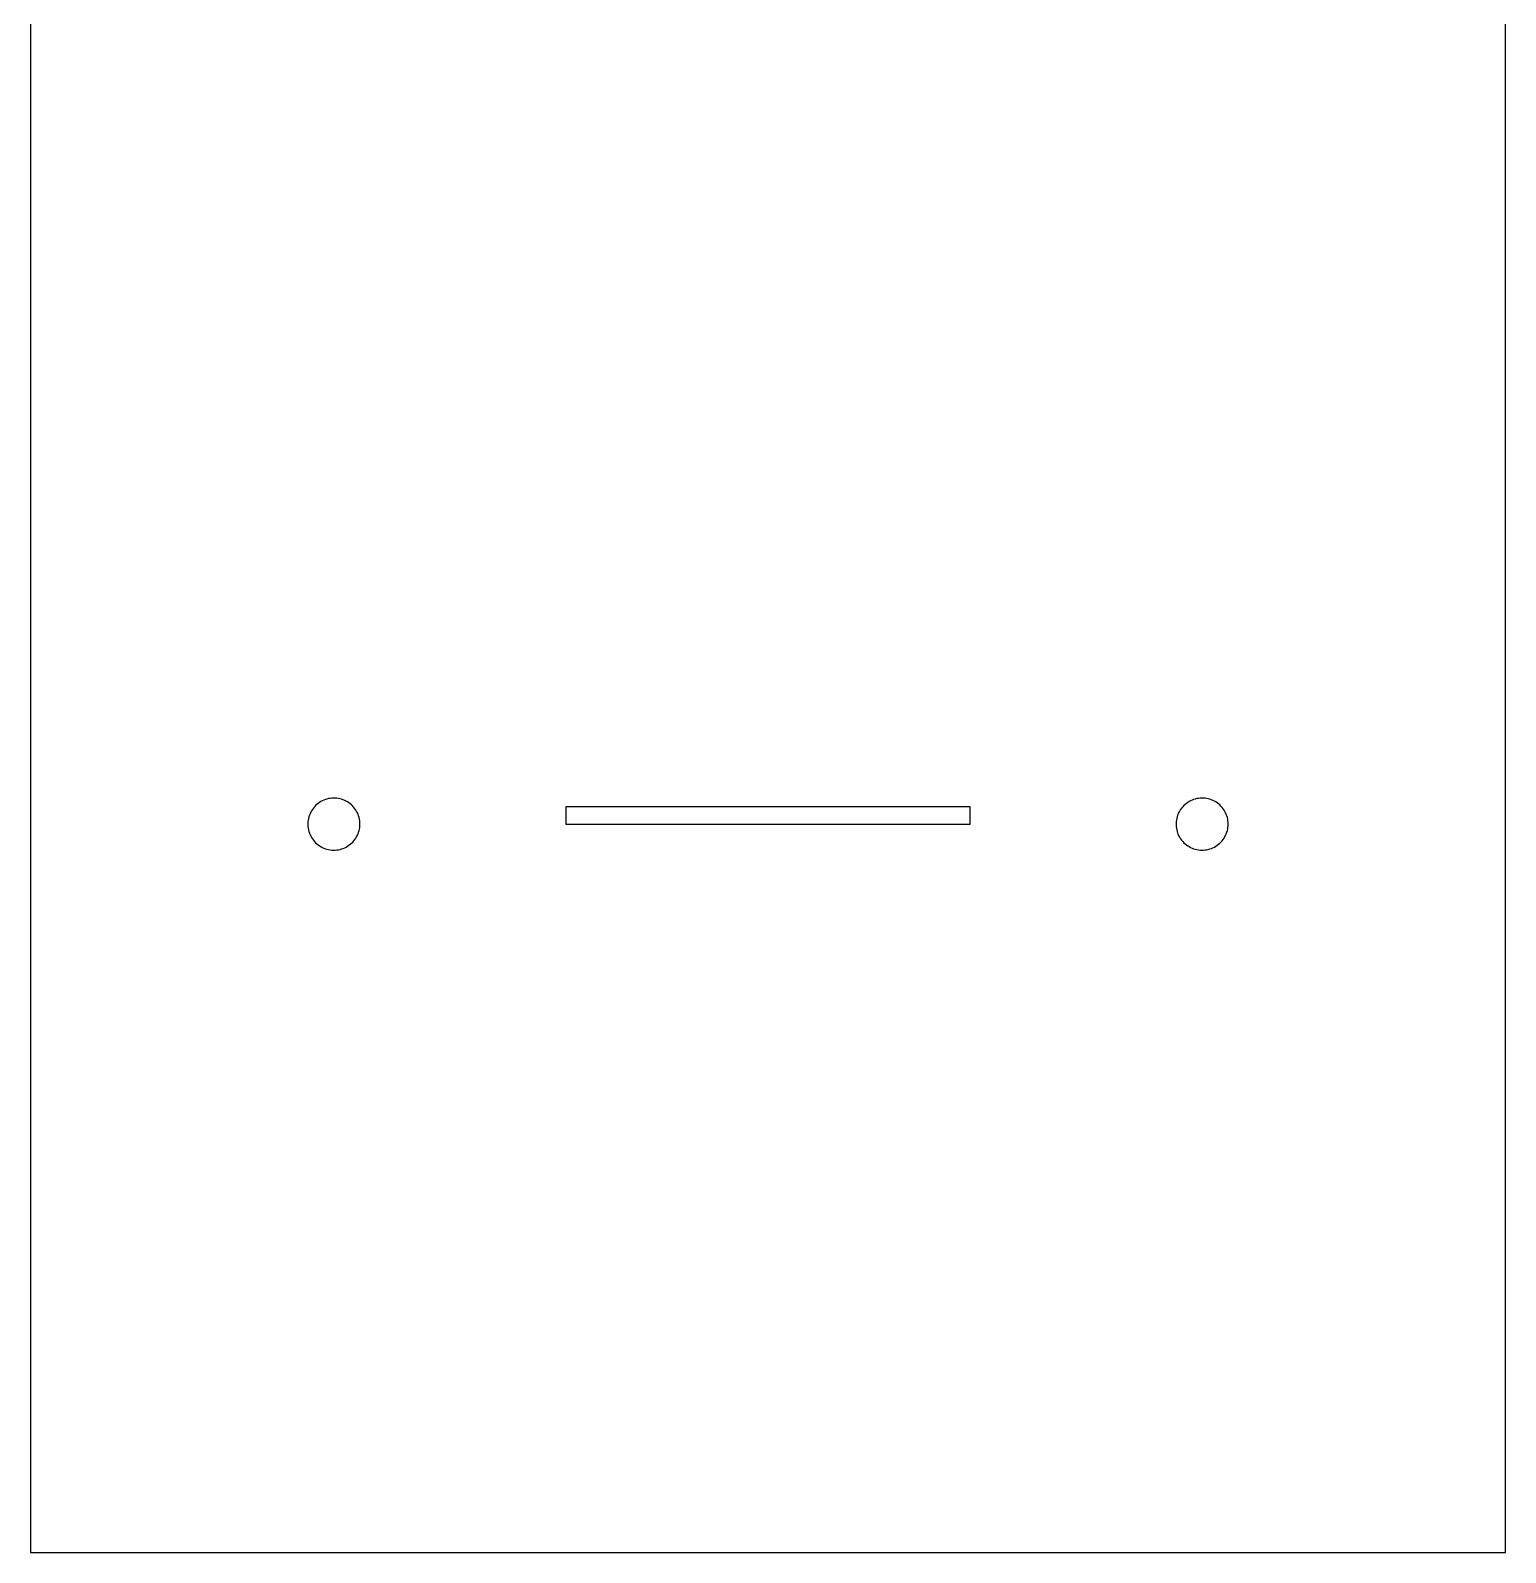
# Model space of a CAD drawing. Header units: metres. Extents: x -31 to 54, y -42 to 161.
# Drawn here: x -30.8 to 54.1, y -42 to 45.7 of the extents above; entities that cross this region are included whole.
import ezdxf

# ---------------------------------------------------------------- set-up
doc = ezdxf.new("R2010")
doc.units = ezdxf.units.M

msp = doc.modelspace()

# ---------------------------------------------------------------- linework, layer by layer
at = {"color": 255}
for points in [[(-30.824, 46.089, 0), (-30.824, 44.042, 0), (-30.824, 41.994, 0), (-30.824, 39.946, 0), (-30.824, 37.898, 0), (-30.824, 35.85, 0), (-30.824, 33.803, 0), (-30.824, 31.755, 0), (-30.824, 29.707, 0), (-30.824, 27.659, 0), (-30.824, 25.612, 0), (-30.824, 23.564, 0), (-30.824, 21.516, 0), (-30.824, 19.468, 0), (-30.824, 17.42, 0), (-30.824, 15.373, 0), (-30.824, 13.325, 0), (-30.824, 11.277, 0), (-30.824, 9.229, 0), (-30.824, 7.181, 0), (-30.824, 5.134, 0), (-30.824, 3.086, 0), (-30.824, 1.038, 0), (-30.824, -1.01, 0), (-30.824, -3.057, 0), (-30.824, -5.105, 0), (-30.824, -7.153, 0), (-30.824, -9.201, 0), (-30.824, -11.249, 0), (-30.824, -13.296, 0), (-30.824, -15.344, 0), (-30.824, -17.392, 0), (-30.824, -19.44, 0), (-30.824, -21.488, 0), (-30.824, -23.535, 0), (-30.824, -25.583, 0), (-30.824, -27.631, 0), (-30.824, -29.679, 0), (-30.824, -31.727, 0), (-30.824, -33.774, 0), (-30.824, -35.822, 0), (-30.824, -37.87, 0), (-30.824, -39.918, 0), (-30.824, -41.965, 0)], [(54.122, -41.965, 0), (54.122, -39.918, 0), (54.122, -37.87, 0), (54.122, -35.822, 0), (54.122, -33.774, 0), (54.122, -31.727, 0), (54.122, -29.679, 0), (54.122, -27.631, 0), (54.122, -25.583, 0), (54.122, -23.535, 0), (54.122, -21.488, 0), (54.122, -19.44, 0), (54.122, -17.392, 0), (54.122, -15.344, 0), (54.122, -13.296, 0), (54.122, -11.249, 0), (54.122, -9.201, 0), (54.122, -7.153, 0), (54.122, -5.105, 0), (54.122, -3.057, 0), (54.122, -1.01, 0), (54.122, 1.038, 0), (54.122, 3.086, 0), (54.122, 5.134, 0), (54.122, 7.181, 0), (54.122, 9.229, 0), (54.122, 11.277, 0), (54.122, 13.325, 0), (54.122, 15.373, 0), (54.122, 17.42, 0), (54.122, 19.468, 0), (54.122, 21.516, 0), (54.122, 23.564, 0), (54.122, 25.612, 0), (54.122, 27.659, 0), (54.122, 29.707, 0), (54.122, 31.755, 0), (54.122, 33.803, 0), (54.122, 35.85, 0), (54.122, 37.898, 0), (54.122, 39.946, 0), (54.122, 41.994, 0), (54.122, 44.042, 0), (54.122, 46.089, 0)], [(-11.851, 0, 0), (-11.854, 0.095, 0), (-11.863, 0.19, 0), (-11.878, 0.284, 0), (-11.899, 0.377, 0), (-11.926, 0.468, 0), (-11.958, 0.557, 0), (-11.997, 0.645, 0), (-12.04, 0.729, 0), (-12.089, 0.811, 0), (-12.143, 0.889, 0), (-12.202, 0.964, 0), (-12.265, 1.035, 0), (-12.333, 1.102, 0), (-12.405, 1.164, 0), (-12.481, 1.222, 0), (-12.56, 1.275, 0), (-12.643, 1.322, 0), (-12.728, 1.364, 0), (-12.816, 1.401, 0), (-12.906, 1.432, 0), (-12.997, 1.458, 0), (-13.091, 1.477, 0), (-13.185, 1.491, 0), (-13.28, 1.498, 0), (-13.375, 1.5, 0), (-13.47, 1.495, 0), (-13.564, 1.485, 0), (-13.658, 1.468, 0), (-13.751, 1.446, 0), (-13.842, 1.418, 0), (-13.931, 1.384, 0), (-14.017, 1.344, 0), (-14.101, 1.299, 0), (-14.182, 1.249, 0), (-14.259, 1.194, 0), (-14.333, 1.134, 0), (-14.403, 1.069, 0), (-14.469, 1, 0), (-14.53, 0.927, 0), (-14.587, 0.851, 0), (-14.638, 0.771, 0), (-14.684, 0.687, 0), (-14.725, 0.601, 0), (-14.761, 0.513, 0), (-14.79, 0.423, 0), (-14.814, 0.33, 0), (-14.832, 0.237, 0), (-14.844, 0.143, 0), (-14.85, 0.048, 0), (-14.85, -0.048, 0), (-14.844, -0.143, 0), (-14.832, -0.237, 0), (-14.814, -0.33, 0), (-14.79, -0.423, 0), (-14.761, -0.513, 0), (-14.725, -0.601, 0), (-14.684, -0.687, 0), (-14.638, -0.771, 0), (-14.587, -0.851, 0), (-14.53, -0.927, 0), (-14.469, -1, 0), (-14.403, -1.069, 0), (-14.333, -1.134, 0), (-14.259, -1.194, 0), (-14.182, -1.249, 0), (-14.101, -1.299, 0), (-14.017, -1.344, 0), (-13.931, -1.384, 0), (-13.842, -1.418, 0), (-13.751, -1.446, 0), (-13.658, -1.468, 0), (-13.564, -1.485, 0), (-13.47, -1.495, 0), (-13.375, -1.5, 0), (-13.28, -1.498, 0), (-13.185, -1.491, 0), (-13.091, -1.477, 0), (-12.997, -1.458, 0), (-12.906, -1.432, 0), (-12.816, -1.401, 0), (-12.728, -1.364, 0), (-12.643, -1.322, 0), (-12.56, -1.275, 0), (-12.481, -1.222, 0), (-12.405, -1.164, 0), (-12.333, -1.102, 0), (-12.265, -1.035, 0), (-12.202, -0.964, 0), (-12.143, -0.889, 0), (-12.089, -0.811, 0), (-12.04, -0.729, 0), (-11.997, -0.645, 0), (-11.958, -0.557, 0), (-11.926, -0.468, 0), (-11.899, -0.377, 0), (-11.878, -0.284, 0), (-11.863, -0.19, 0), (-11.854, -0.095, 0), (-11.851, 0, 0)], [(23.298, 1, 0), (23.063, 1, 0), (22.827, 1, 0), (22.592, 1, 0), (22.357, 1, 0), (22.121, 1, 0), (21.886, 1, 0), (21.651, 1, 0), (21.415, 1, 0), (21.18, 1, 0), (20.945, 1, 0), (20.709, 1, 0), (20.474, 1, 0), (20.239, 1, 0), (20.003, 1, 0), (19.768, 1, 0), (19.533, 1, 0), (19.297, 1, 0), (19.062, 1, 0), (18.827, 1, 0), (18.591, 1, 0), (18.356, 1, 0), (18.121, 1, 0), (17.885, 1, 0), (17.65, 1, 0), (17.415, 1, 0), (17.179, 1, 0), (16.944, 1, 0), (16.709, 1, 0), (16.473, 1, 0), (16.238, 1, 0), (16.003, 1, 0), (15.767, 1, 0), (15.532, 1, 0), (15.297, 1, 0), (15.061, 1, 0), (14.826, 1, 0), (14.591, 1, 0), (14.355, 1, 0), (14.12, 1, 0), (13.885, 1, 0), (13.649, 1, 0), (13.414, 1, 0), (13.179, 1, 0), (12.943, 1, 0), (12.708, 1, 0), (12.473, 1, 0), (12.237, 1, 0), (12.002, 1, 0), (11.767, 1, 0), (11.531, 1, 0), (11.296, 1, 0), (11.061, 1, 0), (10.825, 1, 0), (10.59, 1, 0), (10.355, 1, 0), (10.119, 1, 0), (9.884, 1, 0), (9.649, 1, 0), (9.413, 1, 0), (9.178, 1, 0), (8.943, 1, 0), (8.707, 1, 0), (8.472, 1, 0), (8.237, 1, 0), (8.001, 1, 0), (7.766, 1, 0), (7.531, 1, 0), (7.295, 1, 0), (7.06, 1, 0), (6.825, 1, 0), (6.589, 1, 0), (6.354, 1, 0), (6.119, 1, 0), (5.883, 1, 0), (5.648, 1, 0), (5.413, 1, 0), (5.177, 1, 0), (4.942, 1, 0), (4.707, 1, 0), (4.471, 1, 0), (4.236, 1, 0), (4.001, 1, 0), (3.765, 1, 0), (3.53, 1, 0), (3.295, 1, 0), (3.059, 1, 0), (2.824, 1, 0), (2.589, 1, 0), (2.353, 1, 0), (2.118, 1, 0), (1.883, 1, 0), (1.647, 1, 0), (1.412, 1, 0), (1.177, 1, 0), (0.941, 1, 0), (0.706, 1, 0), (0.471, 1, 0), (0.235, 1, 0), (0, 1, 0)], [(0, 1, 0), (0, 0.99, 0), (0, 0.98, 0), (0, 0.97, 0), (0, 0.96, 0), (0, 0.949, 0), (0, 0.939, 0), (0, 0.929, 0), (0, 0.919, 0), (0, 0.909, 0), (0, 0.899, 0), (0, 0.889, 0), (0, 0.879, 0), (0, 0.869, 0), (0, 0.859, 0), (0, 0.848, 0), (0, 0.838, 0), (0, 0.828, 0), (0, 0.818, 0), (0, 0.808, 0), (0, 0.798, 0), (0, 0.788, 0), (0, 0.778, 0), (0, 0.768, 0), (0, 0.758, 0), (0, 0.747, 0), (0, 0.737, 0), (0, 0.727, 0), (0, 0.717, 0), (0, 0.707, 0), (0, 0.697, 0), (0, 0.687, 0), (0, 0.677, 0), (0, 0.667, 0), (0, 0.657, 0), (0, 0.646, 0), (0, 0.636, 0), (0, 0.626, 0), (0, 0.616, 0), (0, 0.606, 0), (0, 0.596, 0), (0, 0.586, 0), (0, 0.576, 0), (0, 0.566, 0), (0, 0.556, 0), (0, 0.545, 0), (0, 0.535, 0), (0, 0.525, 0), (0, 0.515, 0), (0, 0.505, 0), (0, 0.495, 0), (0, 0.485, 0), (0, 0.475, 0), (0, 0.465, 0), (0, 0.455, 0), (0, 0.444, 0), (0, 0.434, 0), (0, 0.424, 0), (0, 0.414, 0), (0, 0.404, 0), (0, 0.394, 0), (0, 0.384, 0), (0, 0.374, 0), (0, 0.364, 0), (0, 0.354, 0), (0, 0.343, 0), (0, 0.333, 0), (0, 0.323, 0), (0, 0.313, 0), (0, 0.303, 0), (0, 0.293, 0), (0, 0.283, 0), (0, 0.273, 0), (0, 0.263, 0), (0, 0.253, 0), (0, 0.242, 0), (0, 0.232, 0), (0, 0.222, 0), (0, 0.212, 0), (0, 0.202, 0), (0, 0.192, 0), (0, 0.182, 0), (0, 0.172, 0), (0, 0.162, 0), (0, 0.152, 0), (0, 0.141, 0), (0, 0.131, 0), (0, 0.121, 0), (0, 0.111, 0), (0, 0.101, 0), (0, 0.091, 0), (0, 0.081, 0), (0, 0.071, 0), (0, 0.061, 0), (0, 0.051, 0), (0, 0.04, 0), (0, 0.03, 0), (0, 0.02, 0), (0, 0.01, 0), (0, 0, 0)], [(23.298, 0, 0), (23.298, 0.01, 0), (23.298, 0.02, 0), (23.298, 0.03, 0), (23.298, 0.04, 0), (23.298, 0.051, 0), (23.298, 0.061, 0), (23.298, 0.071, 0), (23.298, 0.081, 0), (23.298, 0.091, 0), (23.298, 0.101, 0), (23.298, 0.111, 0), (23.298, 0.121, 0), (23.298, 0.131, 0), (23.298, 0.141, 0), (23.298, 0.152, 0), (23.298, 0.162, 0), (23.298, 0.172, 0), (23.298, 0.182, 0), (23.298, 0.192, 0), (23.298, 0.202, 0), (23.298, 0.212, 0), (23.298, 0.222, 0), (23.298, 0.232, 0), (23.298, 0.242, 0), (23.298, 0.253, 0), (23.298, 0.263, 0), (23.298, 0.273, 0), (23.298, 0.283, 0), (23.298, 0.293, 0), (23.298, 0.303, 0), (23.298, 0.313, 0), (23.298, 0.323, 0), (23.298, 0.333, 0), (23.298, 0.343, 0), (23.298, 0.354, 0), (23.298, 0.364, 0), (23.298, 0.374, 0), (23.298, 0.384, 0), (23.298, 0.394, 0), (23.298, 0.404, 0), (23.298, 0.414, 0), (23.298, 0.424, 0), (23.298, 0.434, 0), (23.298, 0.444, 0), (23.298, 0.455, 0), (23.298, 0.465, 0), (23.298, 0.475, 0), (23.298, 0.485, 0), (23.298, 0.495, 0), (23.298, 0.505, 0), (23.298, 0.515, 0), (23.298, 0.525, 0), (23.298, 0.535, 0), (23.298, 0.545, 0), (23.298, 0.556, 0), (23.298, 0.566, 0), (23.298, 0.576, 0), (23.298, 0.586, 0), (23.298, 0.596, 0), (23.298, 0.606, 0), (23.298, 0.616, 0), (23.298, 0.626, 0), (23.298, 0.636, 0), (23.298, 0.646, 0), (23.298, 0.657, 0), (23.298, 0.667, 0), (23.298, 0.677, 0), (23.298, 0.687, 0), (23.298, 0.697, 0), (23.298, 0.707, 0), (23.298, 0.717, 0), (23.298, 0.727, 0), (23.298, 0.737, 0), (23.298, 0.747, 0), (23.298, 0.758, 0), (23.298, 0.768, 0), (23.298, 0.778, 0), (23.298, 0.788, 0), (23.298, 0.798, 0), (23.298, 0.808, 0), (23.298, 0.818, 0), (23.298, 0.828, 0), (23.298, 0.838, 0), (23.298, 0.848, 0), (23.298, 0.859, 0), (23.298, 0.869, 0), (23.298, 0.879, 0), (23.298, 0.889, 0), (23.298, 0.899, 0), (23.298, 0.909, 0), (23.298, 0.919, 0), (23.298, 0.929, 0), (23.298, 0.939, 0), (23.298, 0.949, 0), (23.298, 0.96, 0), (23.298, 0.97, 0), (23.298, 0.98, 0), (23.298, 0.99, 0), (23.298, 1, 0)], [(38.149, 0, 0), (38.146, 0.095, 0), (38.137, 0.19, 0), (38.122, 0.284, 0), (38.101, 0.377, 0), (38.074, 0.468, 0), (38.042, 0.557, 0), (38.003, 0.645, 0), (37.96, 0.729, 0), (37.911, 0.811, 0), (37.857, 0.889, 0), (37.798, 0.964, 0), (37.735, 1.035, 0), (37.667, 1.102, 0), (37.595, 1.164, 0), (37.519, 1.222, 0), (37.44, 1.275, 0), (37.357, 1.322, 0), (37.272, 1.364, 0), (37.184, 1.401, 0), (37.094, 1.432, 0), (37.003, 1.458, 0), (36.909, 1.477, 0), (36.815, 1.491, 0), (36.72, 1.498, 0), (36.625, 1.5, 0), (36.53, 1.495, 0), (36.436, 1.485, 0), (36.342, 1.468, 0), (36.249, 1.446, 0), (36.158, 1.418, 0), (36.069, 1.384, 0), (35.983, 1.344, 0), (35.899, 1.299, 0), (35.818, 1.249, 0), (35.741, 1.194, 0), (35.667, 1.134, 0), (35.597, 1.069, 0), (35.531, 1, 0), (35.47, 0.927, 0), (35.413, 0.851, 0), (35.362, 0.771, 0), (35.316, 0.687, 0), (35.275, 0.601, 0), (35.239, 0.513, 0), (35.21, 0.423, 0), (35.186, 0.33, 0), (35.168, 0.237, 0), (35.156, 0.143, 0), (35.15, 0.048, 0), (35.15, -0.048, 0), (35.156, -0.143, 0), (35.168, -0.237, 0), (35.186, -0.33, 0), (35.21, -0.423, 0), (35.239, -0.513, 0), (35.275, -0.601, 0), (35.316, -0.687, 0), (35.362, -0.771, 0), (35.413, -0.851, 0), (35.47, -0.927, 0), (35.531, -1, 0), (35.597, -1.069, 0), (35.667, -1.134, 0), (35.741, -1.194, 0), (35.818, -1.249, 0), (35.899, -1.299, 0), (35.983, -1.344, 0), (36.069, -1.384, 0), (36.158, -1.418, 0), (36.249, -1.446, 0), (36.342, -1.468, 0), (36.436, -1.485, 0), (36.53, -1.495, 0), (36.625, -1.5, 0), (36.72, -1.498, 0), (36.815, -1.491, 0), (36.909, -1.477, 0), (37.003, -1.458, 0), (37.094, -1.432, 0), (37.184, -1.401, 0), (37.272, -1.364, 0), (37.357, -1.322, 0), (37.44, -1.275, 0), (37.519, -1.222, 0), (37.595, -1.164, 0), (37.667, -1.102, 0), (37.735, -1.035, 0), (37.798, -0.964, 0), (37.857, -0.889, 0), (37.911, -0.811, 0), (37.96, -0.729, 0), (38.003, -0.645, 0), (38.042, -0.557, 0), (38.074, -0.468, 0), (38.101, -0.377, 0), (38.122, -0.284, 0), (38.137, -0.19, 0), (38.146, -0.095, 0), (38.149, 0, 0)], [(0, 0, 0), (0.235, 0, 0), (0.471, 0, 0), (0.706, 0, 0), (0.941, 0, 0), (1.177, 0, 0), (1.412, 0, 0), (1.647, 0, 0), (1.883, 0, 0), (2.118, 0, 0), (2.353, 0, 0), (2.589, 0, 0), (2.824, 0, 0), (3.059, 0, 0), (3.295, 0, 0), (3.53, 0, 0), (3.765, 0, 0), (4.001, 0, 0), (4.236, 0, 0), (4.471, 0, 0), (4.707, 0, 0), (4.942, 0, 0), (5.177, 0, 0), (5.413, 0, 0), (5.648, 0, 0), (5.883, 0, 0), (6.119, 0, 0), (6.354, 0, 0), (6.589, 0, 0), (6.825, 0, 0), (7.06, 0, 0), (7.295, 0, 0), (7.531, 0, 0), (7.766, 0, 0), (8.001, 0, 0), (8.237, 0, 0), (8.472, 0, 0), (8.707, 0, 0), (8.943, 0, 0), (9.178, 0, 0), (9.413, 0, 0), (9.649, 0, 0), (9.884, 0, 0), (10.119, 0, 0), (10.355, 0, 0), (10.59, 0, 0), (10.825, 0, 0), (11.061, 0, 0), (11.296, 0, 0), (11.531, 0, 0), (11.767, 0, 0), (12.002, 0, 0), (12.237, 0, 0), (12.473, 0, 0), (12.708, 0, 0), (12.943, 0, 0), (13.179, 0, 0), (13.414, 0, 0), (13.649, 0, 0), (13.885, 0, 0), (14.12, 0, 0), (14.355, 0, 0), (14.591, 0, 0), (14.826, 0, 0), (15.061, 0, 0), (15.297, 0, 0), (15.532, 0, 0), (15.767, 0, 0), (16.003, 0, 0), (16.238, 0, 0), (16.473, 0, 0), (16.709, 0, 0), (16.944, 0, 0), (17.179, 0, 0), (17.415, 0, 0), (17.65, 0, 0), (17.885, 0, 0), (18.121, 0, 0), (18.356, 0, 0), (18.591, 0, 0), (18.827, 0, 0), (19.062, 0, 0), (19.297, 0, 0), (19.533, 0, 0), (19.768, 0, 0), (20.003, 0, 0), (20.239, 0, 0), (20.474, 0, 0), (20.709, 0, 0), (20.945, 0, 0), (21.18, 0, 0), (21.415, 0, 0), (21.651, 0, 0), (21.886, 0, 0), (22.121, 0, 0), (22.357, 0, 0), (22.592, 0, 0), (22.827, 0, 0), (23.063, 0, 0), (23.298, 0, 0)], [(-30.824, -41.965, 0), (-29.966, -41.965, 0), (-29.108, -41.965, 0), (-28.25, -41.965, 0), (-27.392, -41.965, 0), (-26.534, -41.965, 0), (-25.676, -41.965, 0), (-24.818, -41.965, 0), (-23.96, -41.965, 0), (-23.102, -41.965, 0), (-22.244, -41.965, 0), (-21.386, -41.965, 0), (-20.528, -41.965, 0), (-19.67, -41.965, 0), (-18.812, -41.965, 0), (-17.954, -41.965, 0), (-17.096, -41.965, 0), (-16.238, -41.965, 0), (-15.38, -41.965, 0), (-14.522, -41.965, 0), (-13.663, -41.965, 0), (-12.805, -41.965, 0), (-11.947, -41.965, 0), (-11.089, -41.965, 0), (-10.231, -41.965, 0), (-9.373, -41.965, 0), (-8.515, -41.965, 0), (-7.657, -41.965, 0), (-6.799, -41.965, 0), (-5.941, -41.965, 0), (-5.083, -41.965, 0), (-4.225, -41.965, 0), (-3.367, -41.965, 0), (-2.509, -41.965, 0), (-1.651, -41.965, 0), (-0.793, -41.965, 0), (0.065, -41.965, 0), (0.923, -41.965, 0), (1.781, -41.965, 0), (2.639, -41.965, 0), (3.498, -41.965, 0), (4.356, -41.965, 0), (5.214, -41.965, 0), (6.072, -41.965, 0), (6.93, -41.965, 0), (7.788, -41.965, 0), (8.646, -41.965, 0), (9.504, -41.965, 0), (10.362, -41.965, 0), (11.22, -41.965, 0), (12.078, -41.965, 0), (12.936, -41.965, 0), (13.794, -41.965, 0), (14.652, -41.965, 0), (15.51, -41.965, 0), (16.368, -41.965, 0), (17.226, -41.965, 0), (18.084, -41.965, 0), (18.942, -41.965, 0), (19.8, -41.965, 0), (20.659, -41.965, 0), (21.517, -41.965, 0), (22.375, -41.965, 0), (23.233, -41.965, 0), (24.091, -41.965, 0), (24.949, -41.965, 0), (25.807, -41.965, 0), (26.665, -41.965, 0), (27.523, -41.965, 0), (28.381, -41.965, 0), (29.239, -41.965, 0), (30.097, -41.965, 0), (30.955, -41.965, 0), (31.813, -41.965, 0), (32.671, -41.965, 0), (33.529, -41.965, 0), (34.387, -41.965, 0), (35.245, -41.965, 0), (36.103, -41.965, 0), (36.961, -41.965, 0), (37.82, -41.965, 0), (38.678, -41.965, 0), (39.536, -41.965, 0), (40.394, -41.965, 0), (41.252, -41.965, 0), (42.11, -41.965, 0), (42.968, -41.965, 0), (43.826, -41.965, 0), (44.684, -41.965, 0), (45.542, -41.965, 0), (46.4, -41.965, 0), (47.258, -41.965, 0), (48.116, -41.965, 0), (48.974, -41.965, 0), (49.832, -41.965, 0), (50.69, -41.965, 0), (51.548, -41.965, 0), (52.406, -41.965, 0), (53.264, -41.965, 0), (54.122, -41.965, 0)]]:
    msp.add_polyline3d(points, dxfattribs=at)

doc.saveas('drawing.dxf')
